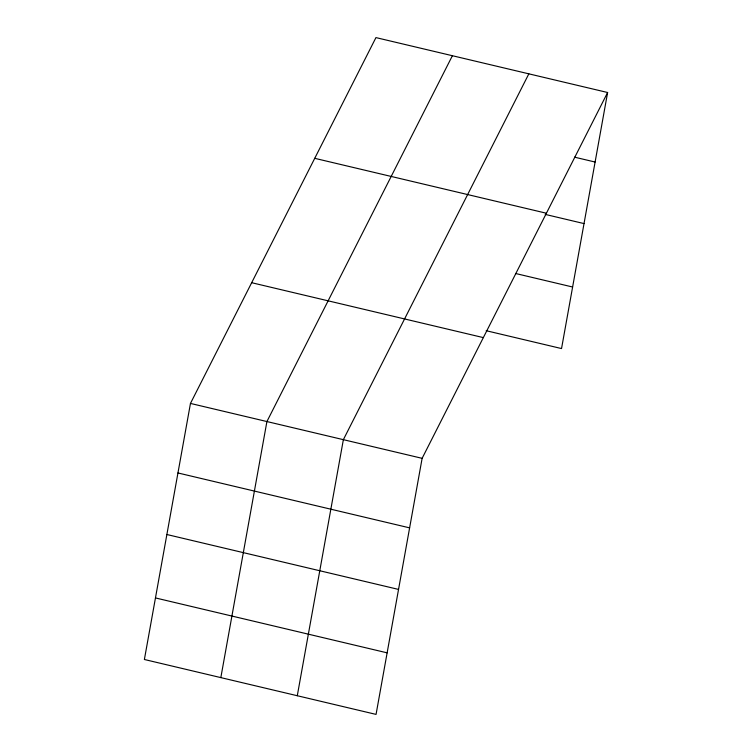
<?xml version="1.0" encoding="UTF-8"?>
<svg xmlns="http://www.w3.org/2000/svg" width="752" height="752" viewBox="0 0 752 752"><rect width="100%" height="100%" fill="white"/><g stroke="black" fill="none" stroke-linecap="round" stroke-linejoin="round"><path stroke-width="1.13" d="M190.463 403.429L144.384 659.495L376.056 714.4L422.126 458.335L607.616 92.505L375.944 37.6L190.463 403.429L422.126 458.335M220.834 677.608L266.913 421.552L452.394 55.723M297.284 695.732L343.363 439.666L528.844 73.837M607.616 92.505L561.537 348.571L486.196 330.711M574.556 157.168L595.105 162.037M314.74 158.324L546.403 213.23M545.209 214.395L584.022 223.588M515.534 273.484L572.61 287.01M251.676 282.705L483.339 337.61M177.951 472.961L409.614 527.866M166.878 534.512L398.541 589.418M155.467 597.934L387.13 652.839"/></g></svg>
